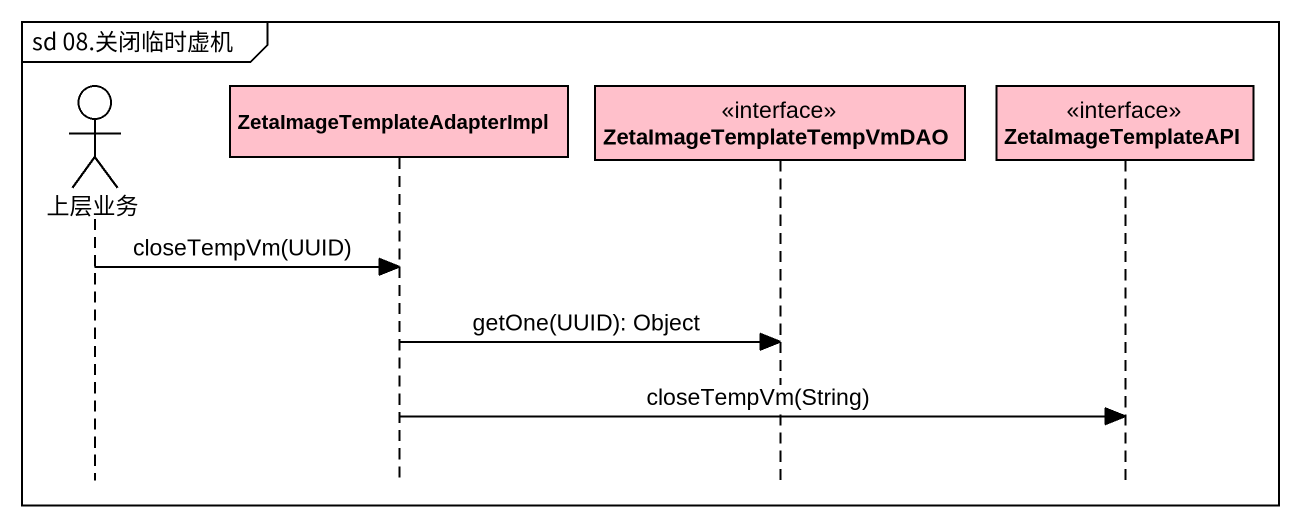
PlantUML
@startuml
mainframe sd 08.关闭临时虚机
hide footbox
actor 上层业务 #FFFFFF
participant ZetaImageTemplateAdapterImpl #FFC0CB
participant ZetaImageTemplateTempVmDAO <<interface>> #FFC0CB
participant ZetaImageTemplateAPI <<interface>> #FFC0CB

上层业务 -> ZetaImageTemplateAdapterImpl : closeTempVm(UUID)
ZetaImageTemplateAdapterImpl -> ZetaImageTemplateTempVmDAO : getOne(UUID): Object
ZetaImageTemplateAdapterImpl -> ZetaImageTemplateAPI : closeTempVm(String)
@enduml
